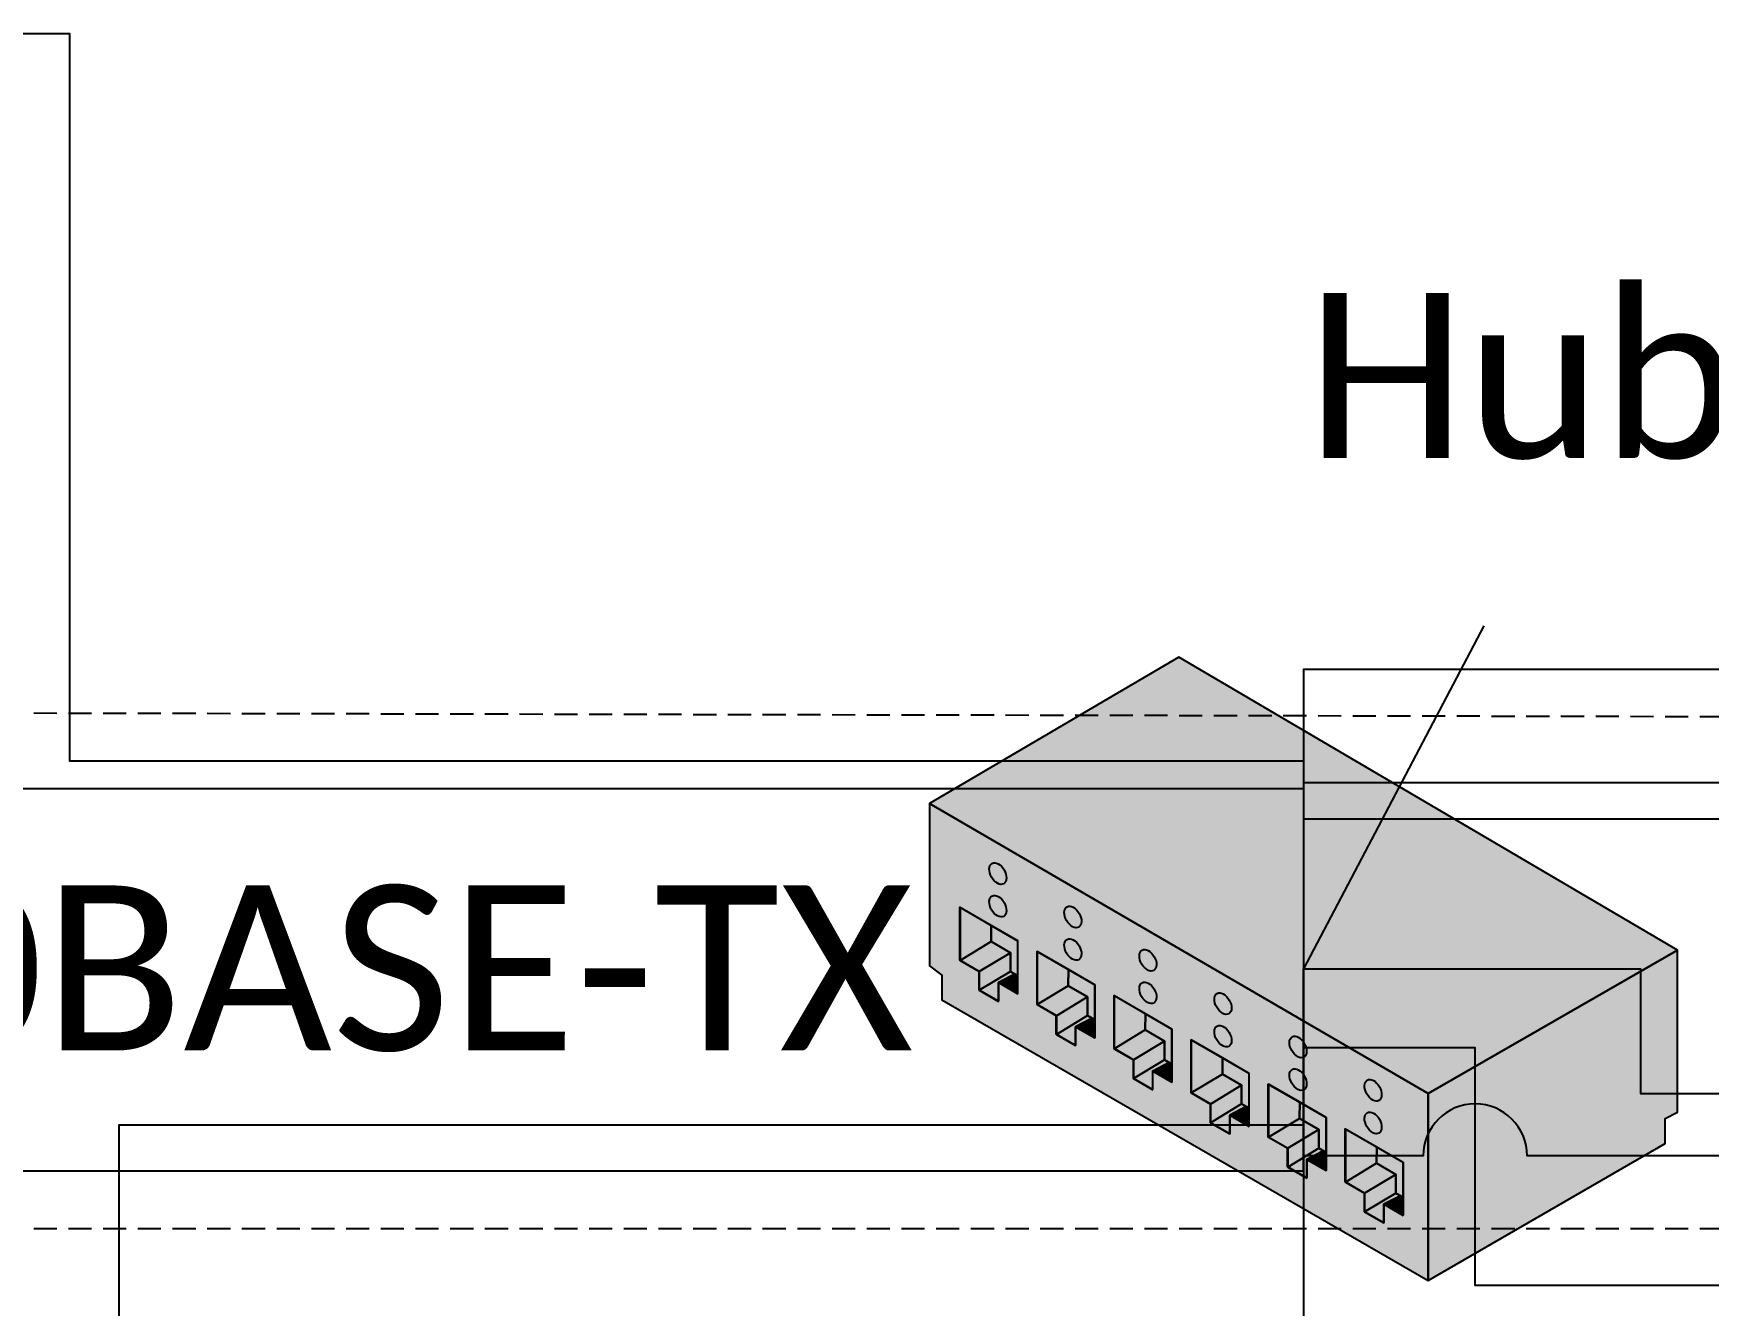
# Model space of a CAD drawing. Extents: x 1 to 296, y 20 to 201.
# Drawn here: x 50.63 to 77.5, y 39.6 to 60 of the extents above; entities that cross this region are included whole.
import ezdxf

# ---------------------------------------------------------------- set-up
doc = ezdxf.new("R2010")
doc.units = 0
doc.header["$LTSCALE"] = 2.97
doc.header["$MEASUREMENT"] = 0
doc.linetypes.add('HIDDEN2', pattern=[0.1875, 0.125, -0.0625])
doc.layers.get('0').update_dxf_attribs({"linetype": 'CONTINUOUS'})
doc.layers.add('CALLOUT', color=7, linetype='CONTINUOUS')
doc.layers.add('CONNECTOR', color=7, linetype='CONTINUOUS')
doc.styles.get("Standard").update_dxf_attribs({"font": 'txt.shx'})

msp = doc.modelspace()

# ---------------------------------------------------------------- hatches: boundary and pattern name
for color, points in [(6, [(73, 40), (76.8, 42.2), (76.8, 42.6), (77, 42.7), (77, 45.3), (69, 50), (65, 47.65), (65, 45.05), (65.2, 44.9), (65.2, 44.5)]), (7, [(65, 47.65), (73, 43), (77, 45.3), (69, 50)]), (7, [(65, 45.05), (65.2, 44.9), (65.2, 44.5), (73, 40), (73, 43), (65, 47.65)]), (7, [(65.49, 45.134), (65.988, 45.436), (65.991, 45.696), (65.49, 45.984)]), (7, [(65.991, 45.696), (65.988, 45.436), (66.297, 45.258), (66.297, 44.958), (66.416, 44.889), (66.416, 45.449)]), (7, [(65.799, 44.956), (66.297, 45.258), (65.988, 45.436), (65.49, 45.134)]), (7, [(65.799, 44.656), (66.297, 44.958), (66.297, 45.258), (65.799, 44.956)]), (7, [(66.727, 44.425), (67.225, 44.728), (67.228, 44.988), (66.727, 45.275)]), (7, [(73, 40), (76.8, 42.2), (76.8, 42.6), (77, 42.7), (77, 45.3), (73, 43)]), (7, [(66.107, 44.478), (66.107, 44.778), (66.371, 44.916), (66.297, 44.958), (65.799, 44.656)]), (7, [(66.416, 44.599), (66.416, 44.889), (66.371, 44.916), (66.107, 44.778)]), (7, [(67.228, 44.988), (67.225, 44.728), (67.534, 44.549), (67.534, 44.249), (67.653, 44.18), (67.653, 44.741)]), (7, [(67.035, 44.247), (67.534, 44.549), (67.225, 44.728), (66.727, 44.425)]), (7, [(67.035, 43.947), (67.534, 44.249), (67.534, 44.549), (67.035, 44.247)]), (7, [(67.964, 43.717), (68.462, 44.019), (68.465, 44.279), (67.964, 44.567)]), (7, [(67.344, 43.769), (67.344, 44.069), (67.608, 44.208), (67.534, 44.249), (67.035, 43.947)]), (7, [(67.653, 43.891), (67.653, 44.18), (67.608, 44.208), (67.344, 44.069)]), (7, [(68.465, 44.279), (68.462, 44.019), (68.77, 43.841), (68.77, 43.541), (68.89, 43.472), (68.89, 44.032)]), (7, [(68.272, 43.538), (68.77, 43.841), (68.462, 44.019), (67.964, 43.717)]), (7, [(68.272, 43.238), (68.77, 43.541), (68.77, 43.841), (68.272, 43.538)]), (7, [(69.2, 43.008), (69.699, 43.31), (69.702, 43.57), (69.2, 43.858)]), (7, [(68.581, 43.06), (68.581, 43.36), (68.845, 43.499), (68.77, 43.541), (68.272, 43.238)]), (7, [(69.702, 43.57), (69.699, 43.31), (70.007, 43.132), (70.007, 42.832), (70.127, 42.763), (70.127, 43.323)]), (7, [(68.89, 43.182), (68.89, 43.472), (68.845, 43.499), (68.581, 43.36)]), (7, [(69.509, 42.83), (70.007, 43.132), (69.699, 43.31), (69.2, 43.008)]), (7, [(69.509, 42.53), (70.007, 42.832), (70.007, 43.132), (69.509, 42.83)]), (7, [(70.437, 42.299), (70.935, 42.601), (70.939, 42.861), (70.437, 43.149)]), (7, [(69.818, 42.351), (69.818, 42.651), (70.082, 42.79), (70.007, 42.832), (69.509, 42.53)]), (7, [(70.127, 42.473), (70.127, 42.763), (70.082, 42.79), (69.818, 42.651)]), (7, [(70.939, 42.861), (70.935, 42.601), (71.244, 42.423), (71.244, 42.123), (71.364, 42.054), (71.364, 42.614)]), (7, [(70.746, 42.121), (71.244, 42.423), (70.935, 42.601), (70.437, 42.299)]), (7, [(70.746, 41.821), (71.244, 42.123), (71.244, 42.423), (70.746, 42.121)]), (7, [(71.672, 41.579), (72.17, 41.881), (72.174, 42.141), (71.672, 42.429)]), (7, [(71.055, 41.643), (71.055, 41.943), (71.319, 42.081), (71.244, 42.123), (70.746, 41.821)]), (7, [(71.364, 41.764), (71.364, 42.054), (71.319, 42.081), (71.055, 41.943)]), (7, [(72.174, 42.141), (72.17, 41.881), (72.479, 41.703), (72.479, 41.403), (72.599, 41.334), (72.599, 41.894)]), (7, [(71.981, 41.401), (72.479, 41.703), (72.17, 41.881), (71.672, 41.579)]), (7, [(71.981, 41.101), (72.479, 41.403), (72.479, 41.703), (71.981, 41.401)]), (7, [(72.29, 40.923), (72.29, 41.223), (72.554, 41.361), (72.479, 41.403), (71.981, 41.101)]), (7, [(72.599, 41.044), (72.599, 41.334), (72.554, 41.361), (72.29, 41.223)])]:
    msp.add_hatch(color=color).paths.add_polyline_path(points)

# ---------------------------------------------------------------- linework, layer by layer
at = {"color": 7, "linetype": 'HIDDEN2'}
for p, q in [((20, 49.167), (120, 48.958)), ((20, 40.833), (120, 40.833))]:
    msp.add_line(p, q, dxfattribs=at)
at = {"color": 165, "linetype": 'CONTINUOUS'}
msp.add_lwpolyline([(73, 40), (76.8, 42.2), (76.8, 42.6), (77, 42.7), (77, 45.3), (69, 50), (65, 47.65), (65, 45.05), (65.2, 44.9), (65.2, 44.5)], close=True, dxfattribs=at)
at = {"color": 7, "linetype": 'CONTINUOUS'}
for points in [[(65, 47.65), (73, 43), (77, 45.3), (69, 50)], [(65, 47.65), (65, 45.05), (65.2, 44.9), (65.2, 44.5), (73, 40), (76.8, 42.2), (76.8, 42.6), (77, 42.7), (77, 45.3), (69, 50)], [(65, 45.05), (65.2, 44.9), (65.2, 44.5), (73, 40), (73, 43), (65, 47.65)], [(66.414, 45.451), (66.414, 44.601), (66.106, 44.78), (66.106, 44.48), (65.797, 44.658), (65.797, 44.958), (65.488, 45.136), (65.488, 45.986)], [(65.49, 45.134), (65.988, 45.436), (65.991, 45.696), (65.49, 45.984)], [(65.991, 45.696), (65.988, 45.436), (66.297, 45.258), (66.297, 44.958), (66.416, 44.889), (66.416, 45.449)], [(65.799, 44.956), (66.297, 45.258), (65.988, 45.436), (65.49, 45.134)], [(65.799, 44.656), (66.297, 44.958), (66.297, 45.258), (65.799, 44.956)], [(67.651, 44.743), (67.651, 43.893), (67.342, 44.071), (67.342, 43.771), (67.034, 43.949), (67.034, 44.249), (66.725, 44.428), (66.725, 45.278)], [(66.727, 44.425), (67.225, 44.728), (67.228, 44.988), (66.727, 45.275)], [(73, 40), (76.8, 42.2), (76.8, 42.6), (77, 42.7), (77, 45.3), (73, 43)], [(66.107, 44.478), (66.107, 44.778), (66.371, 44.916), (66.297, 44.958), (65.799, 44.656)], [(66.416, 44.599), (66.416, 44.889), (66.371, 44.916), (66.107, 44.778)], [(67.228, 44.988), (67.225, 44.728), (67.534, 44.549), (67.534, 44.249), (67.653, 44.18), (67.653, 44.741)], [(67.035, 44.247), (67.534, 44.549), (67.225, 44.728), (66.727, 44.425)], [(67.035, 43.947), (67.534, 44.249), (67.534, 44.549), (67.035, 44.247)], [(68.888, 44.034), (68.888, 43.184), (68.579, 43.362), (68.579, 43.062), (68.27, 43.241), (68.27, 43.541), (67.962, 43.719), (67.962, 44.569)], [(67.964, 43.717), (68.462, 44.019), (68.465, 44.279), (67.964, 44.567)], [(67.344, 43.769), (67.344, 44.069), (67.608, 44.208), (67.534, 44.249), (67.035, 43.947)], [(67.653, 43.891), (67.653, 44.18), (67.608, 44.208), (67.344, 44.069)], [(68.465, 44.279), (68.462, 44.019), (68.77, 43.841), (68.77, 43.541), (68.89, 43.472), (68.89, 44.032)], [(68.272, 43.538), (68.77, 43.841), (68.462, 44.019), (67.964, 43.717)], [(68.272, 43.238), (68.77, 43.541), (68.77, 43.841), (68.272, 43.538)], [(70.125, 43.325), (70.125, 42.475), (69.816, 42.654), (69.816, 42.354), (69.507, 42.532), (69.507, 42.832), (69.199, 43.01), (69.199, 43.86)], [(69.2, 43.008), (69.699, 43.31), (69.702, 43.57), (69.2, 43.858)], [(68.581, 43.06), (68.581, 43.36), (68.845, 43.499), (68.77, 43.541), (68.272, 43.238)], [(69.702, 43.57), (69.699, 43.31), (70.007, 43.132), (70.007, 42.832), (70.127, 42.763), (70.127, 43.323)], [(68.89, 43.182), (68.89, 43.472), (68.845, 43.499), (68.581, 43.36)], [(69.509, 42.83), (70.007, 43.132), (69.699, 43.31), (69.2, 43.008)], [(69.509, 42.53), (70.007, 42.832), (70.007, 43.132), (69.509, 42.83)], [(71.362, 42.617), (71.362, 41.767), (71.053, 41.945), (71.053, 41.645), (70.744, 41.823), (70.744, 42.123), (70.435, 42.301), (70.435, 43.151)], [(70.437, 42.299), (70.935, 42.601), (70.939, 42.861), (70.437, 43.149)], [(69.818, 42.351), (69.818, 42.651), (70.082, 42.79), (70.007, 42.832), (69.509, 42.53)], [(70.127, 42.473), (70.127, 42.763), (70.082, 42.79), (69.818, 42.651)], [(70.939, 42.861), (70.935, 42.601), (71.244, 42.423), (71.244, 42.123), (71.364, 42.054), (71.364, 42.614)], [(70.746, 42.121), (71.244, 42.423), (70.935, 42.601), (70.437, 42.299)], [(70.746, 41.821), (71.244, 42.123), (71.244, 42.423), (70.746, 42.121)], [(72.597, 41.897), (72.597, 41.047), (72.288, 41.225), (72.288, 40.925), (71.979, 41.103), (71.979, 41.403), (71.67, 41.581), (71.67, 42.431)], [(71.672, 41.579), (72.17, 41.881), (72.174, 42.141), (71.672, 42.429)], [(71.055, 41.643), (71.055, 41.943), (71.319, 42.081), (71.244, 42.123), (70.746, 41.821)], [(71.364, 41.764), (71.364, 42.054), (71.319, 42.081), (71.055, 41.943)], [(72.174, 42.141), (72.17, 41.881), (72.479, 41.703), (72.479, 41.403), (72.599, 41.334), (72.599, 41.894)], [(71.981, 41.401), (72.479, 41.703), (72.17, 41.881), (71.672, 41.579)], [(71.981, 41.101), (72.479, 41.403), (72.479, 41.703), (71.981, 41.401)], [(72.29, 40.923), (72.29, 41.223), (72.554, 41.361), (72.479, 41.403), (71.981, 41.101)], [(72.599, 41.044), (72.599, 41.334), (72.554, 41.361), (72.29, 41.223)]]:
    msp.add_lwpolyline(points, close=True, dxfattribs=at)
for centre in [(66.096, 46.527), (66.096, 46.004), (67.3, 45.831), (67.3, 45.309), (68.504, 45.136), (68.504, 44.614), (69.708, 44.441), (69.708, 43.919), (70.912, 43.746), (70.912, 43.223), (72.116, 43.051), (72.116, 42.528)]:
    msp.add_ellipse(centre, major_axis=(0.094, -0.163), ratio=0.618371, dxfattribs=at)
at = {"layer": 'CALLOUT', "linetype": 'CONTINUOUS'}
msp.add_line((73.895, 50.5), (71, 45), dxfattribs=at)
at = {"layer": 'CONNECTOR', "linetype": 'CONTINUOUS'}
for points in [[(71, 45), (76.406, 45), (76.406, 43), (131.286, 43), (131.286, 165.6), (117.771, 165.6, 1), (116.104, 165.6), (115.705, 165.6), (115.705, 166.75), (114.667, 166.75)], [(115.375, 34.375), (115.375, 42), (74.587, 42, 1), (72.92, 42), (71, 42), (71, 45)]]:
    msp.add_lwpolyline(points, format="xyb", dxfattribs=at)
for points in [[(95, 65.375), (89.801, 65.375), (89.801, 47.98), (71, 47.98), (71, 45)], [(82.625, 64.375), (82.625, 62.923), (87.467, 62.923), (87.467, 49.8), (71, 49.8), (71, 45)], [(46, 60), (51.2, 60), (51.2, 48.333), (71, 48.333), (71, 45)], [(115.375, 55), (115.375, 47.4), (71, 47.4), (71, 45)], [(26.625, 53.375), (26.625, 47.889), (71, 47.889), (71, 45)], [(28, 34.678), (28, 41.76), (71, 41.76), (71, 45)], [(54.625, 34.678), (52, 34.678), (52, 42.5), (71, 42.5), (71, 45)], [(71, 45), (71, 35.125), (67.375, 35.125)], [(83, 25.375), (87.5, 25.375), (87.5, 39.92), (73.754, 39.92), (73.754, 43.73), (71, 43.73), (71, 45)]]:
    msp.add_lwpolyline(points, dxfattribs=at)

# ---------------------------------------------------------------- texts
at = {"insert": (54.625, 45), "char_height": 2.64584, "width": 26.5, "attachment_point": 5}
msp.add_mtext('\\C7;\\fCalibri|b0|i0|;\\H2.6458414077759;100BASE-TX', dxfattribs=at)
at = {"layer": 'CALLOUT', "insert": (76, 54.5), "char_height": 2.64584, "width": 25, "attachment_point": 5}
msp.add_mtext('\\C7;\\fCalibri|b0|i0|;\\H2.6458414077759;Hub II', dxfattribs=at)

doc.saveas('drawing.dxf')
